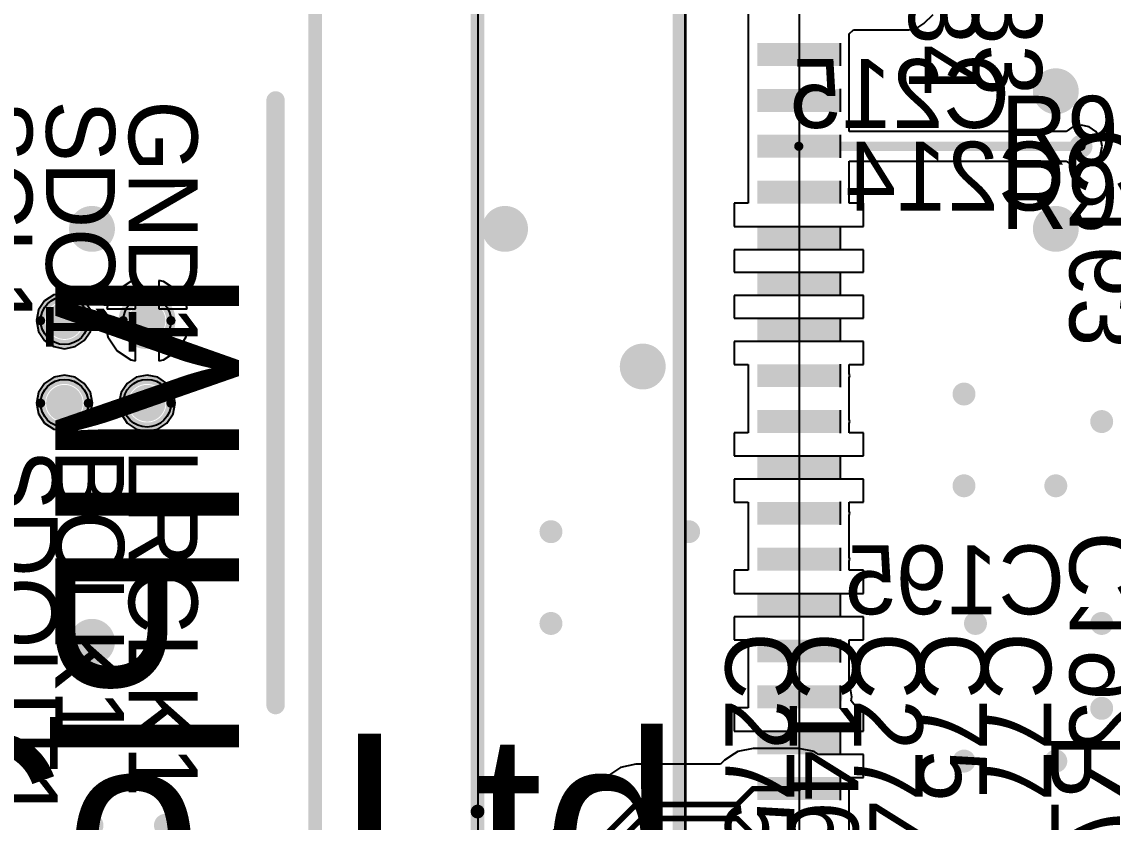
# Model space of a CAD drawing. Header units: millimetres. Extents: x 15 to 122, y 23 to 96.
# Drawn here: x 41.24 to 53.13, y 71.53 to 80.26 of the extents above; entities that cross this region are included whole.
import ezdxf

# ---------------------------------------------------------------- set-up
doc = ezdxf.new("R2010")
doc.units = ezdxf.units.MM
for name, color, linetype in [('Bottom Modules', 3, 'Continuous'), ('BottomLayer', 5, 'Continuous'), ('BottomOverlay', 54, 'Continuous'), ('BottomPaste', 16, 'Continuous'), ('TopLayer', 1, 'Continuous'), ('TopOverlay', 2, 'Continuous'), ('TopPaste', 8, 'Continuous'), ('TopSolder', 216, 'Continuous'), ('Upper Modules', 80, 'Continuous')]:
    doc.layers.add(name, color=color, linetype=linetype)
doc.styles.get("Standard").update_dxf_attribs({"font": 'ARExthalf2.shx', "width": 0.1})

msp = doc.modelspace()

# ---------------------------------------------------------------- linework, layer by layer
at = {"layer": 'Bottom Modules'}
for p, q in [((50.14999876, 80.02500124), (50.14999876, 79.77500427999999)), ((50.14999876, 79.52500223999999), (50.14999876, 79.27500528)), ((50.14999876, 79.02500323999999), (50.14999876, 78.77500628)), ((50.14999876, 78.52500169999999), (50.14999876, 78.27500474)), ((50.14999876, 78.02500015999999), (50.14999876, 77.7750032)), ((50.14999876, 77.52500116), (50.14999876, 77.2750042)), ((50.14999876, 77.02500216), (50.14999876, 76.7750052)), ((50.14999876, 76.52500316), (50.14999876, 76.27500619999999)), ((50.14999876, 76.02500162), (50.14999876, 75.77500466)), ((50.14999876, 75.52500008), (50.14999876, 75.27500312)), ((50.14999876, 75.02500108), (50.14999876, 74.77500411999999)), ((50.14999876, 74.52500208), (50.14999876, 74.27500511999999)), ((50.14999876, 74.02500307999999), (50.14999876, 73.77500612)), ((50.14999876, 73.52500153999999), (50.14999876, 73.27500458)), ((50.14999876, 73.02499999999999), (50.14999876, 72.77500304)), ((50.14999876, 72.52500099999999), (50.14999876, 72.27500404)), ((50.14999876, 72.025002), (50.14999876, 71.77500504))]:
    msp.add_line(p, q, dxfattribs=at)
for points in [[(46.20352313802056, 85.19999978), (46.20352313802056, 58.15000053999999), (48.46249895999999, 58.15000053999999), (48.46249895999999, 85.19999978)], [(48.46405749977568, 84.50000118), (48.46405749977568, 58.80000177999999), (49.70803035477152, 58.80000177999999), (49.70803035477152, 84.50000118)]]:
    msp.add_lwpolyline(points, close=True, dxfattribs=at)
at = {"layer": 'BottomLayer'}
for p, q in [((49.15000076, 80.62499496), (49.15000076, 80.19571718)), ((51.06221181999999, 80.23778465999999), (51.16220908, 80.33778446)), ((49.15000076, 80.19571718), (49.14999822, 80.19571463999999)), ((49.14999822, 80.19571463999999), (49.15000076, 80.1957121)), ((49.15000076, 80.1957121), (49.14999822, 80.17500348)), ((49.14999822, 80.17500348), (49.14999822, 80.15000226)), ((49.14999822, 80.15000226), (49.14999822, 80.12500104)), ((50.2500011, 80.12499849999999), (50.2955941, 80.17059404)), ((50.2955941, 80.17059404), (50.89999726, 80.17059404)), ((50.89999726, 80.17059404), (50.98778728, 80.18805653999999)), ((50.98778728, 80.18805653999999), (51.06221181999999, 80.23778465999999)), ((49.14999822, 80.12500104), (49.15000076, 80.10429242)), ((49.15000076, 80.10429242), (49.14999822, 80.10428988)), ((49.14999822, 80.10428988), (49.15000076, 80.10428988)), ((49.15000076, 80.10428988), (49.15000076, 79.69571818)), ((50.24999855999999, 80.09988297999999), (50.2500011, 80.12499849999999)), ((50.2500011, 80.09988043999999), (50.24999855999999, 80.09988297999999)), ((50.24999855999999, 80.0998779), (50.2500011, 80.09988043999999)), ((50.24999855999999, 79.69571563999999), (50.24999855999999, 80.0998779)), ((49.15000076, 79.69571818), (49.14999822, 79.69571563999999)), ((49.14999822, 79.69571563999999), (49.15000076, 79.69571309999999)), ((49.15000076, 79.69571309999999), (49.14999822, 79.67500448)), ((49.14999822, 79.67500448), (49.14999822, 79.65000325999999)), ((50.24999855999999, 79.69571309999999), (50.2500011, 79.69571563999999)), ((50.2500011, 79.69571563999999), (50.24999855999999, 79.69571563999999)), ((50.2500011, 79.67500448), (50.24999855999999, 79.69571309999999)), ((50.2500011, 79.65000325999999), (50.2500011, 79.67500448)), ((49.14999822, 79.65000325999999), (49.14999822, 79.62500204)), ((49.14999822, 79.62500204), (49.15000076, 79.60429341999999)), ((49.15000076, 79.60429341999999), (49.14999822, 79.60429088)), ((49.14999822, 79.60429088), (49.15000076, 79.60429088)), ((49.15000076, 79.60429088), (49.15000076, 79.19571918)), ((50.24999855999999, 79.60429341999999), (50.2500011, 79.62500204)), ((50.2500011, 79.60429088), (50.24999855999999, 79.60429341999999)), ((50.24999855999999, 79.60428834), (50.2500011, 79.60429088)), ((50.24999855999999, 79.19571664), (50.24999855999999, 79.60428834)), ((50.2500011, 79.62500204), (50.2500011, 79.65000325999999)), ((49.15000076, 79.19571918), (49.14999822, 79.19571664)), ((49.14999822, 79.19571664), (49.15000076, 79.19571409999999)), ((49.15000076, 79.19571409999999), (49.14999822, 79.17500548)), ((50.24999855999999, 79.19571409999999), (50.2500011, 79.19571664)), ((50.2500011, 79.19571664), (50.24999855999999, 79.19571664)), ((50.2500011, 79.17500548), (50.24999855999999, 79.19571409999999)), ((49.14999822, 79.17500548), (49.14999822, 79.15000425999999)), ((49.14999822, 79.15000425999999), (49.14999822, 79.12500304)), ((49.14999822, 79.12500304), (49.15000076, 79.10429442)), ((49.15000076, 79.10429442), (49.14999822, 79.10429187999999)), ((49.14999822, 79.10429187999999), (49.15000076, 79.10429187999999)), ((49.15000076, 79.10429187999999), (49.15000076, 78.69571764)), ((50.2500011, 79.15000425999999), (50.2500011, 79.17500548)), ((50.2500011, 79.12500304), (50.2500011, 79.15000425999999)), ((50.2500011, 79.10429442), (50.2500011, 79.12500557999999)), ((50.2500011, 79.12500557999999), (50.2500011, 79.12500304)), ((50.2500011, 79.10429187999999), (50.2500011, 79.10429442)), ((50.2500011, 79.06235902), (50.2500011, 79.10429187999999)), ((50.2500011, 79.10429187999999), (50.2500011, 79.10429187999999)), ((52.68720983999999, 79.11194236), (52.6130012, 79.06235902)), ((52.77499985999999, 79.12940486), (52.68720983999999, 79.11194236)), ((52.86278987999999, 79.11194236), (52.77499985999999, 79.12940486)), ((52.93721442, 79.06221423999999), (52.86278987999999, 79.11194236)), ((52.6130012, 79.06235902), (50.2500011, 79.06235902)), ((52.98694253999999, 78.9877897), (52.93721442, 79.06221423999999)), ((53.00440503999999, 78.89999968), (52.98694253999999, 78.9877897)), ((52.98694253999999, 78.81220966), (53.00440503999999, 78.89999968)), ((50.2500011, 78.6957151), (50.2500011, 78.73764034)), ((50.2500011, 78.73764034), (52.6130012, 78.73764034)), ((52.6130012, 78.73764034), (52.68720983999999, 78.688057)), ((52.86278987999999, 78.688057), (52.93721442, 78.73778512)), ((52.93721442, 78.73778512), (52.98694253999999, 78.81220966)), ((49.15000076, 78.69571764), (49.14999822, 78.6957151)), ((49.14999822, 78.6957151), (49.15000076, 78.69571255999999)), ((49.15000076, 78.69571255999999), (49.14999822, 78.67500648)), ((49.14999822, 78.67500648), (49.14999822, 78.65000271999999)), ((49.14999822, 78.65000271999999), (49.14999822, 78.6250015)), ((49.14999822, 78.6250015), (49.15000076, 78.60429542)), ((49.15000076, 78.60429542), (49.14999822, 78.60429288)), ((49.14999822, 78.60429288), (49.15000076, 78.60429288)), ((49.15000076, 78.60429288), (49.15000076, 78.27900016)), ((50.24999855999999, 78.60429542), (50.2500011, 78.6250015)), ((50.2500011, 78.60429288), (50.24999855999999, 78.60429542)), ((50.24999855999999, 78.60429033999999), (50.2500011, 78.60429288)), ((50.24999855999999, 78.27900016), (50.24999855999999, 78.60429033999999)), ((50.2500011, 78.67500394), (50.2500011, 78.6957151)), ((50.2500011, 78.6957151), (50.2500011, 78.6957151)), ((50.2500011, 78.6957151), (50.2500011, 78.6957151)), ((50.2500011, 78.65000526), (50.2500011, 78.67500648)), ((50.2500011, 78.67500648), (50.2500011, 78.67500394)), ((50.2500011, 78.6250015), (50.2500011, 78.65000526)), ((52.68720983999999, 78.688057), (52.77499985999999, 78.67059449999999)), ((52.77499985999999, 78.67059449999999), (52.86278987999999, 78.688057)), ((49.15000076, 78.27900016), (48.99600056, 78.27900016)), ((48.99600056, 78.27900016), (48.99600056, 78.02700168)), ((50.40399876, 78.27900016), (50.24999855999999, 78.27900016)), ((50.40399876, 78.02700168), (50.40399876, 78.27900016)), ((48.99600056, 78.02700168), (50.40399876, 78.02700168)), ((50.40399876, 77.77300168), (48.99600056, 77.77300168)), ((48.99600056, 77.77300168), (48.99600056, 77.52700268)), ((50.40399876, 77.52700268), (50.40399876, 77.77300168)), ((48.99600056, 77.52700268), (50.40399876, 77.52700268)), ((50.40399876, 77.27300267999999), (48.99600056, 77.27300267999999)), ((48.99600056, 77.27300267999999), (48.99600056, 77.02700367999999)), ((50.40399876, 77.02700367999999), (50.40399876, 77.27300267999999)), ((48.99600056, 77.02700367999999), (50.40399876, 77.02700367999999)), ((50.40399876, 76.77300368), (48.99600056, 76.77300368)), ((48.99600056, 76.77300368), (48.99600056, 76.52100519999999)), ((50.40399876, 76.52100519999999), (50.40399876, 76.77300368)), ((48.99600056, 76.52100519999999), (49.15000076, 76.52100519999999)), ((49.15000076, 76.52100519999999), (49.15000076, 76.19571755999999)), ((50.24999855999999, 76.42215347999999), (50.24999855999999, 76.52100519999999)), ((50.24999855999999, 76.52100519999999), (50.40399876, 76.52100519999999)), ((50.25440545999999, 76.3999996), (50.24999855999999, 76.42215347999999)), ((50.24999855999999, 76.37784572), (50.25440545999999, 76.3999996)), ((50.24999855999999, 76.19571502), (50.24999855999999, 76.37784572)), ((49.15000076, 76.19571755999999), (49.14999822, 76.19571502)), ((49.14999822, 76.19571502), (49.15000076, 76.19571248)), ((49.15000076, 76.19571248), (49.14999822, 76.1750064)), ((49.14999822, 76.1750064), (49.14999822, 76.15000264)), ((49.14999822, 76.15000264), (49.14999822, 76.12500141999999)), ((49.14999822, 76.12500141999999), (49.15000076, 76.10429534)), ((49.15000076, 76.10429534), (49.14999822, 76.1042928)), ((49.14999822, 76.1042928), (49.15000076, 76.1042928)), ((49.15000076, 76.1042928), (49.15000076, 75.77900007999999)), ((50.24999855999999, 76.19571248), (50.2500011, 76.19571502)), ((50.2500011, 76.19571502), (50.24999855999999, 76.19571502)), ((50.2500011, 76.1750064), (50.24999855999999, 76.19571248)), ((50.24999855999999, 76.10429534), (50.2500011, 76.12500141999999)), ((50.2500011, 76.1042928), (50.24999855999999, 76.10429534)), ((50.24999855999999, 76.10429026), (50.2500011, 76.1042928)), ((50.24999855999999, 75.92215447999999), (50.24999855999999, 76.10429026)), ((50.2500011, 76.15000518), (50.2500011, 76.1750064)), ((50.2500011, 76.12500141999999), (50.2500011, 76.15000518)), ((50.25440545999999, 75.9000006), (50.24999855999999, 75.92215447999999)), ((50.24999855999999, 75.87784672), (50.25440545999999, 75.9000006)), ((50.24999855999999, 75.77900007999999), (50.24999855999999, 75.87784672)), ((49.15000076, 75.77900007999999), (48.99600056, 75.77900007999999)), ((48.99600056, 75.77900007999999), (48.99600056, 75.52700159999999)), ((50.40399876, 75.77900007999999), (50.24999855999999, 75.77900007999999)), ((50.40399876, 75.52700159999999), (50.40399876, 75.77900007999999)), ((48.99600056, 75.52700159999999), (50.40399876, 75.52700159999999)), ((50.40399876, 75.2730016), (48.99600056, 75.2730016)), ((48.99600056, 75.2730016), (48.99600056, 75.02100311999999)), ((50.40399876, 75.02100311999999), (50.40399876, 75.2730016)), ((48.99600056, 75.02100311999999), (49.15000076, 75.02100311999999)), ((49.15000076, 75.02100311999999), (49.15000076, 74.69571802)), ((50.24999855999999, 74.92215394), (50.24999855999999, 75.02100311999999)), ((50.24999855999999, 75.02100311999999), (50.40399876, 75.02100311999999)), ((50.25440545999999, 74.90000006), (50.24999855999999, 74.92215394)), ((50.24999855999999, 74.87784617999999), (50.25440545999999, 74.90000006)), ((50.24999855999999, 74.69571547999999), (50.24999855999999, 74.87784617999999)), ((49.15000076, 74.69571802), (49.14999822, 74.69571547999999)), ((49.14999822, 74.69571547999999), (49.15000076, 74.69571293999999)), ((49.15000076, 74.69571293999999), (49.14999822, 74.67500432)), ((49.14999822, 74.67500432), (49.14999822, 74.65000309999999)), ((50.24999855999999, 74.69571293999999), (50.2500011, 74.69571547999999)), ((50.2500011, 74.69571547999999), (50.24999855999999, 74.69571547999999)), ((50.2500011, 74.67500432), (50.24999855999999, 74.69571293999999)), ((50.2500011, 74.65000309999999), (50.2500011, 74.67500432)), ((49.14999822, 74.65000309999999), (49.14999822, 74.62500188)), ((49.14999822, 74.62500188), (49.15000076, 74.60429325999999)), ((49.15000076, 74.60429325999999), (49.14999822, 74.60429072)), ((49.14999822, 74.60429072), (49.15000076, 74.60429072)), ((49.15000076, 74.60429072), (49.15000076, 74.27900308)), ((50.24999855999999, 74.60429325999999), (50.2500011, 74.62500188)), ((50.2500011, 74.60429072), (50.24999855999999, 74.60429325999999)), ((50.24999855999999, 74.60428818), (50.2500011, 74.60429072)), ((50.24999855999999, 74.42215748), (50.24999855999999, 74.60428818)), ((50.2500011, 74.62500188), (50.2500011, 74.65000309999999)), ((50.25440545999999, 74.40000359999999), (50.24999855999999, 74.42215748)), ((50.24999855999999, 74.37784972), (50.25440545999999, 74.40000359999999)), ((50.24999855999999, 74.27900308), (50.24999855999999, 74.37784972)), ((49.15000076, 74.27900308), (48.99600056, 74.27900308)), ((48.99600056, 74.27900308), (48.99600056, 74.0270046)), ((50.40399876, 74.27900308), (50.24999855999999, 74.27900308)), ((50.40399876, 74.0270046), (50.40399876, 74.27900308)), ((48.99600056, 74.0270046), (50.40399876, 74.0270046)), ((50.40399876, 73.7730046), (48.99600056, 73.7730046)), ((48.99600056, 73.7730046), (48.99600056, 73.52100612)), ((50.40399876, 73.52100612), (50.40399876, 73.7730046)), ((48.99600056, 73.52100612), (49.15000076, 73.52100612)), ((49.15000076, 73.52100612), (49.15000076, 73.19571594)), ((50.24999855999999, 73.1957134), (50.24999855999999, 73.52100612)), ((50.24999855999999, 73.52100612), (50.40399876, 73.52100612)), ((49.15000076, 73.19571594), (49.14999822, 73.1957134)), ((49.14999822, 73.1957134), (49.15000076, 73.19571085999999)), ((49.15000076, 73.19571085999999), (49.14999822, 73.17500478)), ((49.14999822, 73.17500478), (49.14999822, 73.15000101999999)), ((49.14999822, 73.15000101999999), (49.14999822, 73.1249998)), ((49.14999822, 73.1249998), (49.15000076, 73.10429372)), ((50.24999855999999, 73.19571085999999), (50.2500011, 73.1957134)), ((50.2500011, 73.1957134), (50.24999855999999, 73.1957134)), ((50.2500011, 73.17500478), (50.24999855999999, 73.19571085999999)), ((50.24999855999999, 73.10429372), (50.2500011, 73.1249998)), ((50.2500011, 73.15000356), (50.2500011, 73.17500478)), ((50.2500011, 73.1249998), (50.2500011, 73.15000356)), ((49.15000076, 73.10429372), (49.14999822, 73.10429117999999)), ((49.14999822, 73.10429117999999), (49.15000076, 73.10429117999999)), ((49.15000076, 73.10429117999999), (49.15000076, 72.779001)), ((50.2500011, 73.10429117999999), (50.24999855999999, 73.10429372)), ((50.24999855999999, 73.10428864), (50.2500011, 73.10429117999999)), ((50.24999855999999, 73.0056706), (50.24999855999999, 73.10428864)), ((50.26194418, 72.98779153999999), (50.24999855999999, 73.0056706)), ((50.27940667999999, 72.90000151999999), (50.26194418, 72.98779153999999)), ((50.2707148, 72.85630336), (50.27940667999999, 72.90000151999999)), ((49.15000076, 72.779001), (48.99600056, 72.779001)), ((48.99600056, 72.779001), (48.99600056, 72.52700252)), ((50.33415384, 72.779001), (50.2707148, 72.85630336)), ((50.40399876, 72.779001), (50.33415384, 72.779001)), ((50.40399876, 72.52700252), (50.40399876, 72.779001)), ((48.99600056, 72.52700252), (50.40399876, 72.52700252)), ((49.03460347999999, 72.30509796), (48.99600056, 72.27930425999999)), ((49.20240096, 72.3384761), (49.03460347999999, 72.30509796)), ((49.69999966, 72.3384761), (49.20240096, 72.3384761)), ((49.86779714, 72.30509796), (49.69999966, 72.3384761)), ((49.91583108, 72.27300251999999), (49.86779714, 72.30509796)), ((48.89238888, 72.21001559999999), (48.8472988, 72.16492552)), ((48.99600056, 72.27924584), (48.89238888, 72.21001559999999)), ((48.99600056, 72.27930425999999), (48.99600056, 72.27924584)), ((50.40399876, 72.27300251999999), (49.91583108, 72.27300251999999)), ((50.40399876, 72.02100404), (50.40399876, 72.27300251999999)), ((47.75872338, 72.13155246), (47.61648846, 72.03651328)), ((47.92650054, 72.16492552), (47.75872338, 72.13155246)), ((48.8472988, 72.16492552), (47.92650054, 72.16492552)), ((47.61648846, 72.03651328), (46.46498962, 70.88501443999999)), ((50.24999855999999, 71.67501032), (50.24999855999999, 72.02100404)), ((50.24999855999999, 72.02100404), (50.40399876, 72.02100404)), ((50.25000364, 71.67501032), (50.24999855999999, 71.67501032)), ((50.24999855999999, 71.27900145999999), (50.24999855999999, 71.62500026)), ((50.24999855999999, 71.62500026), (50.24999855999999, 71.62500026)), ((50.24999855999999, 71.62500026), (50.24999855999999, 71.62499772)), ((50.24999855999999, 71.62499772), (50.25000364, 71.62500026)), ((50.25000364, 71.62500026), (50.25000364, 71.67501032))]:
    msp.add_line(p, q, dxfattribs=at)
for points, const_width in [([(52.37498541999999, 79.49997562, 1), (52.62498238, 79.49997562, 1)], 0.2499995), ([(49.67500098, 78.90000221999999, 1), (49.72499834, 78.90000221999999, 1)], 0.0499999), ([(49.67500352, 78.89999968, 1), (49.72500088, 78.89999968, 1)], 0.0499999), ([(49.67500352, 78.89999968, 1), (49.72500088, 78.89999968, 1)], 0.0499999), ([(52.71250062, 78.89999968, 1), (52.8374991, 78.89999968, 1)], 0.12499848), ([(52.75000118, 78.89999968, 1), (52.79999854, 78.89999968, 1)], 0.0499999), ([(41.87498864, 77.99997608, 1), (42.1249856, 77.99997608, 1)], 0.2499995), ([(46.37498726, 77.99997608, 1), (46.62498421999999, 77.99997608, 1)], 0.2499995), ([(52.37498541999999, 77.99997608, 1), (52.62498238, 77.99997608, 1)], 0.2499995), ([(49.31250233999999, 77.90000168, 1), (49.43750082, 77.90000168, 1)], 0.12499848), ([(49.96250104, 77.90000168, 1), (50.08749951999999, 77.90000168, 1)], 0.12499848), ([(49.31250233999999, 77.40000268, 1), (49.43750082, 77.40000268, 1)], 0.12499848), ([(49.96250104, 77.40000268, 1), (50.08749951999999, 77.40000268, 1)], 0.12499848), ([(49.31250233999999, 76.90000368, 1), (49.43750082, 76.90000368, 1)], 0.12499848), ([(49.96250104, 76.90000368, 1), (50.08749951999999, 76.90000368, 1)], 0.12499848), ([(47.87498679999999, 76.49997653999999, 1), (48.12498376, 76.49997653999999, 1)], 0.2499995), ([(49.96250104, 76.3999996, 1), (50.08749951999999, 76.3999996, 1)], 0.12499848), ([(49.96250104, 75.9000006, 1), (50.08749951999999, 75.9000006, 1)], 0.12499848), ([(49.31250233999999, 75.40000414, 1), (49.43750082, 75.40000414, 1)], 0.12499848), ([(49.96250104, 75.4000016, 1), (50.08749951999999, 75.4000016, 1)], 0.12499848), ([(51.43750189999999, 75.19999946, 1), (51.56250038, 75.19999946, 1)], 0.12499848), ([(52.43750244, 75.19999946, 1), (52.56250092, 75.19999946, 1)], 0.12499848), ([(49.96250104, 74.90000006, 1), (50.08749951999999, 74.90000006, 1)], 0.12499848), ([(49.96250104, 74.40000359999999, 1), (50.08749951999999, 74.40000359999999, 1)], 0.12499848), ([(49.31250233999999, 73.9000046, 1), (49.43750082, 73.9000046, 1)], 0.12499848), ([(49.96250104, 73.9000046, 1), (50.08749951999999, 73.9000046, 1)], 0.12499848), ([(41.87498864, 73.49997746, 1), (42.1249856, 73.49997746, 1)], 0.2499995), ([(49.98750226, 72.90000151999999, 1), (50.11250073999999, 72.90000151999999, 1)], 0.12499848), ([(49.31250233999999, 72.40000252, 1), (49.43750082, 72.40000252, 1)], 0.12499848), ([(49.96250104, 72.40000252, 1), (50.08749951999999, 72.40000252, 1)], 0.12499848), ([(51.43750189999999, 72.20000037999999, 1), (51.56250038, 72.20000037999999, 1)], 0.12499848), ([(52.43750244, 72.20000037999999, 1), (52.56250092, 72.20000037999999, 1)], 0.12499848), ([(49.18740226, 71.90000098, 1), (49.21739966, 71.90000098, 1)], 0.02999994), ([(49.18740226, 71.90000098, 1), (49.21739966, 71.90000098, 1)], 0.02999994), ([(49.68500096, 71.90000098, 1), (49.71499836, 71.90000098, 1)], 0.02999994), ([(47.91150184, 71.7265012, 1), (47.94149924, 71.7265012, 1)], 0.02999994), ([(47.91150184, 71.7265012, 1), (47.94149924, 71.7265012, 1)], 0.02999994), ([(49.01390248, 71.7265012, 1), (49.04389988, 71.7265012, 1)], 0.02999994), ([(49.01390248, 71.7265012, 1), (49.04389988, 71.7265012, 1)], 0.02999994), ([(47.97487484, 71.57350176, 1), (48.00487224, 71.57350176, 1)], 0.02999994), ([(47.97487484, 71.57350176, 1), (48.00487224, 71.57350176, 1)], 0.02999994), ([(49.01390248, 71.57350176, 1), (49.04389988, 71.57350176, 1)], 0.02999994), ([(49.01390248, 71.57350176, 1), (49.04389988, 71.57350176, 1)], 0.02999994)]:
    msp.add_lwpolyline(points, format="xyb", close=True, dxfattribs=dict(at, const_width=const_width))
for points, const_width in [([(49.69999966, 78.90000221999999), (49.7000022, 78.89999968)], 0.0999998), ([(49.7000022, 78.89999968), (52.77499985999999, 78.89999968)], 0.0999998), ([(49.02890118, 71.7265012), (49.20240096, 71.90000098)], 0.05999988), ([(49.20240096, 71.90000098), (49.69999966, 71.90000098)], 0.05999988), ([(46.7750017, 70.57500236), (47.92650054, 71.7265012)], 0.05999988), ([(47.92650054, 71.7265012), (49.02890118, 71.7265012)], 0.05999988), ([(46.92800114, 70.51162936), (47.98987354, 71.57350176)], 0.05999988), ([(47.98987354, 71.57350176), (49.02890118, 71.57350176)], 0.05999988), ([(49.02890118, 71.57350176), (49.20240096, 71.40000198)], 0.05999988)]:
    msp.add_lwpolyline(points, dxfattribs=dict(at, const_width=const_width))
for points in [[(50.14999876, 79.77500427999999), (50.14999876, 80.02500124), (49.25000056, 79.77500427999999), (49.25000056, 80.02500124)], [(50.14999876, 79.27500528), (50.14999876, 79.52500223999999), (49.25000056, 79.27500528), (49.25000056, 79.52500223999999)], [(50.14999876, 78.77500628), (50.14999876, 79.02500323999999), (49.25000056, 78.77500628), (49.25000056, 79.02500323999999)], [(50.14999876, 78.27500474), (50.14999876, 78.52500169999999), (49.25000056, 78.27500474), (49.25000056, 78.52500169999999)], [(50.14999876, 77.7750032), (50.14999876, 78.02500015999999), (49.25000056, 77.7750032), (49.25000056, 78.02500015999999)], [(50.14999876, 77.2750042), (50.14999876, 77.52500116), (49.25000056, 77.2750042), (49.25000056, 77.52500116)], [(50.14999876, 76.7750052), (50.14999876, 77.02500216), (49.25000056, 76.7750052), (49.25000056, 77.02500216)], [(50.14999876, 76.27500619999999), (50.14999876, 76.52500316), (49.25000056, 76.27500619999999), (49.25000056, 76.52500316)], [(50.14999876, 75.77500466), (50.14999876, 76.02500162), (49.25000056, 75.77500466), (49.25000056, 76.02500162)], [(50.14999876, 75.27500312), (50.14999876, 75.52500008), (49.25000056, 75.27500312), (49.25000056, 75.52500008)], [(50.14999876, 74.77500411999999), (50.14999876, 75.02500108), (49.25000056, 74.77500411999999), (49.25000056, 75.02500108)], [(50.14999876, 74.27500511999999), (50.14999876, 74.52500208), (49.25000056, 74.27500511999999), (49.25000056, 74.52500208)], [(50.14999876, 73.77500612), (50.14999876, 74.02500307999999), (49.25000056, 73.77500612), (49.25000056, 74.02500307999999)], [(50.14999876, 73.27500458), (50.14999876, 73.52500153999999), (49.25000056, 73.27500458), (49.25000056, 73.52500153999999)], [(50.14999876, 72.77500304), (50.14999876, 73.02499999999999), (49.25000056, 72.77500304), (49.25000056, 73.02499999999999)], [(50.14999876, 72.27500404), (50.14999876, 72.52500099999999), (49.25000056, 72.27500404), (49.25000056, 72.52500099999999)], [(50.14999876, 71.77500504), (50.14999876, 72.025002), (49.25000056, 71.77500504), (49.25000056, 72.025002)]]:
    msp.add_solid(points, dxfattribs=at)
at = {"layer": 'BottomOverlay', "const_width": 0.1499997}
for points in [[(44.43000004, 57.55000174), (44.43000004, 85.75000122)], [(46.19999903999999, 71.65000148), (46.19999903999999, 85.75000122)], [(48.39999972, 61.45000156), (48.39999972, 81.8500014)], [(46.19999903999999, 57.55000174), (46.19999903999999, 71.65000148)]]:
    msp.add_lwpolyline(points, dxfattribs=at)
at = {"layer": 'BottomOverlay', "const_width": 0.07499858}
msp.add_lwpolyline([(46.16249848, 71.65000148, 1), (46.2374996, 71.65000148, 1)], format="xyb", close=True, dxfattribs=at)
msp.add_lwpolyline([(46.16249848, 71.65000148, 1), (46.2374996, 71.65000148, 1)], format="xyb", close=True, dxfattribs=at)
at = {"layer": 'BottomPaste'}
for points in [[(50.14999876, 79.77500427999999), (50.14999876, 80.02500124), (49.25000056, 79.77500427999999), (49.25000056, 80.02500124)], [(50.14999876, 79.77500427999999), (50.14999876, 80.02500124), (49.25000056, 79.77500427999999), (49.25000056, 80.02500124)], [(50.14999876, 79.27500528), (50.14999876, 79.52500223999999), (49.25000056, 79.27500528), (49.25000056, 79.52500223999999)], [(50.14999876, 79.27500528), (50.14999876, 79.52500223999999), (49.25000056, 79.27500528), (49.25000056, 79.52500223999999)], [(50.14999876, 78.77500628), (50.14999876, 79.02500323999999), (49.25000056, 78.77500628), (49.25000056, 79.02500323999999)], [(50.14999876, 78.77500628), (50.14999876, 79.02500323999999), (49.25000056, 78.77500628), (49.25000056, 79.02500323999999)], [(50.14999876, 78.27500474), (50.14999876, 78.52500169999999), (49.25000056, 78.27500474), (49.25000056, 78.52500169999999)], [(50.14999876, 78.27500474), (50.14999876, 78.52500169999999), (49.25000056, 78.27500474), (49.25000056, 78.52500169999999)], [(50.14999876, 77.7750032), (50.14999876, 78.02500015999999), (49.25000056, 77.7750032), (49.25000056, 78.02500015999999)], [(50.14999876, 77.7750032), (50.14999876, 78.02500015999999), (49.25000056, 77.7750032), (49.25000056, 78.02500015999999)], [(50.14999876, 77.2750042), (50.14999876, 77.52500116), (49.25000056, 77.2750042), (49.25000056, 77.52500116)], [(50.14999876, 77.2750042), (50.14999876, 77.52500116), (49.25000056, 77.2750042), (49.25000056, 77.52500116)], [(50.14999876, 76.7750052), (50.14999876, 77.02500216), (49.25000056, 76.7750052), (49.25000056, 77.02500216)], [(50.14999876, 76.7750052), (50.14999876, 77.02500216), (49.25000056, 76.7750052), (49.25000056, 77.02500216)], [(50.14999876, 76.27500619999999), (50.14999876, 76.52500316), (49.25000056, 76.27500619999999), (49.25000056, 76.52500316)], [(50.14999876, 76.27500619999999), (50.14999876, 76.52500316), (49.25000056, 76.27500619999999), (49.25000056, 76.52500316)], [(50.14999876, 75.77500466), (50.14999876, 76.02500162), (49.25000056, 75.77500466), (49.25000056, 76.02500162)], [(50.14999876, 75.77500466), (50.14999876, 76.02500162), (49.25000056, 75.77500466), (49.25000056, 76.02500162)], [(50.14999876, 75.27500312), (50.14999876, 75.52500008), (49.25000056, 75.27500312), (49.25000056, 75.52500008)], [(50.14999876, 75.27500312), (50.14999876, 75.52500008), (49.25000056, 75.27500312), (49.25000056, 75.52500008)], [(50.14999876, 74.77500411999999), (50.14999876, 75.02500108), (49.25000056, 74.77500411999999), (49.25000056, 75.02500108)], [(50.14999876, 74.77500411999999), (50.14999876, 75.02500108), (49.25000056, 74.77500411999999), (49.25000056, 75.02500108)], [(50.14999876, 74.27500511999999), (50.14999876, 74.52500208), (49.25000056, 74.27500511999999), (49.25000056, 74.52500208)], [(50.14999876, 74.27500511999999), (50.14999876, 74.52500208), (49.25000056, 74.27500511999999), (49.25000056, 74.52500208)], [(50.14999876, 73.77500612), (50.14999876, 74.02500307999999), (49.25000056, 73.77500612), (49.25000056, 74.02500307999999)], [(50.14999876, 73.77500612), (50.14999876, 74.02500307999999), (49.25000056, 73.77500612), (49.25000056, 74.02500307999999)], [(50.14999876, 73.27500458), (50.14999876, 73.52500153999999), (49.25000056, 73.27500458), (49.25000056, 73.52500153999999)], [(50.14999876, 73.27500458), (50.14999876, 73.52500153999999), (49.25000056, 73.27500458), (49.25000056, 73.52500153999999)], [(50.14999876, 72.77500304), (50.14999876, 73.02499999999999), (49.25000056, 72.77500304), (49.25000056, 73.02499999999999)], [(50.14999876, 72.77500304), (50.14999876, 73.02499999999999), (49.25000056, 72.77500304), (49.25000056, 73.02499999999999)], [(50.14999876, 72.27500404), (50.14999876, 72.52500099999999), (49.25000056, 72.27500404), (49.25000056, 72.52500099999999)], [(50.14999876, 72.27500404), (50.14999876, 72.52500099999999), (49.25000056, 72.27500404), (49.25000056, 72.52500099999999)], [(50.14999876, 71.77500504), (50.14999876, 72.025002), (49.25000056, 71.77500504), (49.25000056, 72.025002)], [(50.14999876, 71.77500504), (50.14999876, 72.025002), (49.25000056, 71.77500504), (49.25000056, 72.025002)]]:
    msp.add_solid(points, dxfattribs=at)
at = {"layer": 'TopLayer'}
for p, q in [((42.42285902, 77.42766074), (42.27268406, 77.32731804)), ((42.47300116, 77.43763532), (42.42285902, 77.42766074)), ((42.47300116, 77.12700094), (42.47300116, 77.43763532)), ((42.7771433, 77.42766074), (42.72700116, 77.43763532)), ((42.72700116, 77.43763532), (42.72700116, 77.12700094)), ((42.92731826, 77.32731804), (42.7771433, 77.42766074)), ((41.58294706, 77.28259372), (41.48371179999999, 77.21628955999999)), ((41.70000041999999, 77.3058779), (41.58294706, 77.28259372)), ((41.81705377999999, 77.28259372), (41.70000041999999, 77.3058779)), ((41.91628904, 77.21628955999999), (41.81705377999999, 77.28259372)), ((42.27268406, 77.32731804), (42.17234136, 77.17714308)), ((43.02766096, 77.17714308), (42.92731826, 77.32731804)), ((41.48371179999999, 77.21628955999999), (41.41740764, 77.11705429999999)), ((41.9825932, 77.11705429999999), (41.91628904, 77.21628955999999)), ((42.17234136, 77.17714308), (42.16236678, 77.12700094)), ((43.03763554, 77.12700094), (43.02766096, 77.17714308)), ((41.41740764, 77.11705429999999), (41.39412346, 77.00000093999999)), ((42.00587738, 77.00000093999999), (41.9825932, 77.11705429999999)), ((42.16236678, 77.12700094), (42.47300116, 77.12700094)), ((42.72700116, 77.12700094), (43.03763554, 77.12700094)), ((41.39412346, 77.00000093999999), (41.41740764, 76.88294757999999)), ((41.9825932, 76.88294757999999), (42.00587738, 77.00000093999999)), ((41.41740764, 76.88294757999999), (41.48371179999999, 76.78371231999999)), ((41.91628904, 76.78371231999999), (41.9825932, 76.88294757999999)), ((42.47300116, 76.87300094), (42.16236678, 76.87300094)), ((42.16236678, 76.87300094), (42.17234136, 76.82285879999999)), ((42.17234136, 76.82285879999999), (42.27268406, 76.67268383999999)), ((42.47300116, 76.56236656), (42.47300116, 76.87300094)), ((43.03763554, 76.87300094), (42.72700116, 76.87300094)), ((42.72700116, 76.87300094), (42.72700116, 76.56236656)), ((42.92731826, 76.67268383999999), (43.02766096, 76.82285879999999)), ((43.02766096, 76.82285879999999), (43.03763554, 76.87300094)), ((41.48371179999999, 76.78371231999999), (41.58294706, 76.71740815999999)), ((41.58294706, 76.71740815999999), (41.70000041999999, 76.69412398)), ((41.70000041999999, 76.69412398), (41.81705377999999, 76.71740815999999)), ((41.81705377999999, 76.71740815999999), (41.91628904, 76.78371231999999)), ((42.27268406, 76.67268383999999), (42.42285902, 76.57234113999999)), ((42.42285902, 76.57234113999999), (42.47300116, 76.56236656)), ((42.72700116, 76.56236656), (42.7771433, 76.57234113999999)), ((42.7771433, 76.57234113999999), (42.92731826, 76.67268383999999)), ((41.58294706, 76.38259298), (41.48371179999999, 76.31628882)), ((41.70000041999999, 76.40587715999999), (41.58294706, 76.38259298)), ((41.81705377999999, 76.38259298), (41.70000041999999, 76.40587715999999)), ((41.91628904, 76.31628882), (41.81705377999999, 76.38259298)), ((42.4829478, 76.38259298), (42.38371254, 76.31628882)), ((42.60000116, 76.40587715999999), (42.4829478, 76.38259298)), ((42.71705452, 76.38259298), (42.60000116, 76.40587715999999)), ((42.81628978, 76.31628882), (42.71705452, 76.38259298)), ((41.41740764, 76.21705356), (41.39412346, 76.1000002)), ((41.48371179999999, 76.31628882), (41.41740764, 76.21705356)), ((41.9825932, 76.21705356), (41.91628904, 76.31628882)), ((42.00587738, 76.1000002), (41.9825932, 76.21705356)), ((42.31740838, 76.21705356), (42.2941242, 76.1000002)), ((42.38371254, 76.31628882), (42.31740838, 76.21705356)), ((42.88259394, 76.21705356), (42.81628978, 76.31628882)), ((42.90587812, 76.1000002), (42.88259394, 76.21705356)), ((41.39412346, 76.1000002), (41.41740764, 75.98294684)), ((41.9825932, 75.98294684), (42.00587738, 76.1000002)), ((42.2941242, 76.1000002), (42.31740838, 75.98294684)), ((42.88259394, 75.98294684), (42.90587812, 76.1000002)), ((41.41740764, 75.98294684), (41.48371179999999, 75.88371158)), ((41.91628904, 75.88371158), (41.9825932, 75.98294684)), ((42.31740838, 75.98294684), (42.38371254, 75.88371158)), ((42.81628978, 75.88371158), (42.88259394, 75.98294684)), ((41.48371179999999, 75.88371158), (41.58294706, 75.81740742)), ((41.81705377999999, 75.81740742), (41.91628904, 75.88371158)), ((42.38371254, 75.88371158), (42.4829478, 75.81740742)), ((42.71705452, 75.81740742), (42.81628978, 75.88371158)), ((41.58294706, 75.81740742), (41.70000041999999, 75.79412323999999)), ((41.70000041999999, 75.79412323999999), (41.81705377999999, 75.81740742)), ((42.4829478, 75.81740742), (42.60000116, 75.79412323999999)), ((42.60000116, 75.79412323999999), (42.71705452, 75.81740742))]:
    msp.add_line(p, q, dxfattribs=at)
for points, const_width in [([(52.37498541999999, 79.49997562, 1), (52.62498238, 79.49997562, 1)], 0.2499995), ([(41.87498864, 77.99997608, 1), (42.1249856, 77.99997608, 1)], 0.2499995), ([(46.37498726, 77.99997608, 1), (46.62498421999999, 77.99997608, 1)], 0.2499995), ([(52.37498541999999, 77.99997608, 1), (52.62498238, 77.99997608, 1)], 0.2499995), ([(41.60000062, 77.00000093999999, 1), (41.80000022, 77.00000093999999, 1)], 0.1999996), ([(42.50000136, 77.00000093999999, 1), (42.70000096, 77.00000093999999, 1)], 0.1999996), ([(41.63750118, 77.00000093999999, 1), (41.76249966, 77.00000093999999, 1)], 0.12499848), ([(42.53750192, 77.00000093999999, 1), (42.6625004, 77.00000093999999, 1)], 0.12499848), ([(47.87498679999999, 76.49997653999999, 1), (48.12498376, 76.49997653999999, 1)], 0.2499995), ([(41.60000062, 76.1000002, 1), (41.80000022, 76.1000002, 1)], 0.1999996), ([(41.63750118, 76.1000002, 1), (41.76249966, 76.1000002, 1)], 0.12499848), ([(42.50000136, 76.1000002, 1), (42.70000096, 76.1000002, 1)], 0.1999996), ([(42.53750192, 76.1000002, 1), (42.6625004, 76.1000002, 1)], 0.12499848), ([(51.43750189999999, 76.19999999999999, 1), (51.56250038, 76.19999999999999, 1)], 0.12499848), ([(52.93750144, 75.9000006, 1), (53.06249992, 75.9000006, 1)], 0.12499848), ([(46.93750074, 74.70000046, 1), (47.06249922, 74.70000046, 1)], 0.12499848), ([(48.43750282, 74.70000046, 1), (48.56250129999999, 74.70000046, 1)], 0.12499848), ([(41.87498864, 73.49997746, 1), (42.1249856, 73.49997746, 1)], 0.2499995), ([(46.93750074, 73.69999992, 1), (47.06249922, 73.69999992, 1)], 0.12499848), ([(51.56250038, 73.69999992, 1), (51.68749886, 73.69999992, 1)], 0.12499848), ([(52.93750144, 73.69999992, 1), (53.06249992, 73.69999992, 1)], 0.12499848), ([(52.93750144, 72.77500049999999, 1), (53.06249992, 72.77500049999999, 1)], 0.12499848), ([(41.93750058, 71.49999924, 1), (42.06249906, 71.49999924, 1)], 0.12499848), ([(42.73750152, 71.49999924, 1), (42.8625, 71.49999924, 1)], 0.12499848)]:
    msp.add_lwpolyline(points, format="xyb", close=True, dxfattribs=dict(at, const_width=const_width))
at = {"layer": 'TopOverlay', "const_width": 0.1999996}
msp.add_lwpolyline([(44.0000009, 72.8100017), (44.0000009, 79.40000122)], dxfattribs=at)
at = {"layer": 'TopOverlay'}
for points, const_width in [([(43.950001, 79.40000122, 1), (44.0500008, 79.40000122, 1)], 0.0999998), ([(41.9599999, 77.00000093999999, 1), (41.44000094, 77.00000093999999, 1)], 0.0999998), ([(42.86000064, 77.00000093999999, 1), (42.34000168, 77.00000093999999, 1)], 0.0999998), ([(41.41500225999999, 77.00000093999999, 1), (41.46499962, 77.00000093999999, 1)], 0.0499999), ([(41.93500122, 77.00000093999999, 1), (41.98499858, 77.00000093999999, 1)], 0.0499999), ([(42.315003, 77.00000093999999, 1), (42.36500036, 77.00000093999999, 1)], 0.0499999), ([(42.83500196, 77.00000093999999, 1), (42.88499932, 77.00000093999999, 1)], 0.0499999), ([(41.9599999, 76.1000002, 1), (41.44000094, 76.1000002, 1)], 0.0999998), ([(42.86000064, 76.1000002, 1), (42.34000168, 76.1000002, 1)], 0.0999998), ([(41.41500225999999, 76.1000002, 1), (41.46499962, 76.1000002, 1)], 0.0499999), ([(41.93500122, 76.1000002, 1), (41.98499858, 76.1000002, 1)], 0.0499999), ([(42.315003, 76.1000002, 1), (42.36500036, 76.1000002, 1)], 0.0499999), ([(42.83500196, 76.1000002, 1), (42.88499932, 76.1000002, 1)], 0.0499999), ([(43.950001, 72.8100017, 1), (44.0500008, 72.8100017, 1)], 0.0999998)]:
    msp.add_lwpolyline(points, format="xyb", close=True, dxfattribs=dict(at, const_width=const_width))
at = {"layer": 'TopPaste', "const_width": 0.1999996}
for points in [[(41.60000062, 77.00000093999999, 1), (41.80000022, 77.00000093999999, 1)], [(41.60000062, 77.00000093999999, 1), (41.80000022, 77.00000093999999, 1)], [(42.50000136, 77.00000093999999, 1), (42.70000096, 77.00000093999999, 1)], [(42.50000136, 77.00000093999999, 1), (42.70000096, 77.00000093999999, 1)], [(41.60000062, 76.1000002, 1), (41.80000022, 76.1000002, 1)], [(41.60000062, 76.1000002, 1), (41.80000022, 76.1000002, 1)], [(42.50000136, 76.1000002, 1), (42.70000096, 76.1000002, 1)], [(42.50000136, 76.1000002, 1), (42.70000096, 76.1000002, 1)]]:
    msp.add_lwpolyline(points, format="xyb", close=True, dxfattribs=at)
at = {"layer": 'TopSolder', "const_width": 0.1999996}
for points in [[(41.60000062, 77.00000093999999, 1), (41.80000022, 77.00000093999999, 1)], [(41.60000062, 77.00000093999999, 1), (41.80000022, 77.00000093999999, 1)], [(42.50000136, 77.00000093999999, 1), (42.70000096, 77.00000093999999, 1)], [(42.50000136, 77.00000093999999, 1), (42.70000096, 77.00000093999999, 1)], [(41.60000062, 76.1000002, 1), (41.80000022, 76.1000002, 1)], [(41.60000062, 76.1000002, 1), (41.80000022, 76.1000002, 1)], [(42.50000136, 76.1000002, 1), (42.70000096, 76.1000002, 1)], [(42.50000136, 76.1000002, 1), (42.70000096, 76.1000002, 1)]]:
    msp.add_lwpolyline(points, format="xyb", close=True, dxfattribs=at)
at = {"layer": 'Upper Modules'}
for centre, radius in [((41.70000041999999, 77.00000093999999), 0.2599994800000012), ((42.60000116, 77.00000093999999), 0.2599994799999976), ((41.70000041999999, 76.1000002), 0.2599994800000012), ((42.60000116, 76.1000002), 0.2599994799999976)]:
    msp.add_circle(centre, radius, dxfattribs=at)

# ---------------------------------------------------------------- texts
at = {"layer": 'BottomOverlay', "text_generation_flag": 2}
for s, height, rotation, p in [('C215', 0.75000104, 360, (52.00000014, 79.09999927999999)), ('C214', 0.75000104, 360, (52.60000148, 78.20000107999999)), ('C163', 0.75000104, 90, (53.39999988, 79.10000181999999)), ('MIPI LCD', 2.00000108, 90, (43.6000017, 77.59999974)), ('C195', 0.75000104, 360, (52.60000148, 73.79999972)), ('C192', 0.75000104, 90, (53.39999988, 74.70000046)), ('R72', 0.75000104, 90, (53.20000028, 72.49999978))]:
    msp.add_text(s, height=height, rotation=rotation, dxfattribs=at).set_placement(p)
at = {"layer": 'TopOverlay'}
for s, height, rotation, p in [('C134', 0.75000104, 270, (50.89999726, 81.85000394)), ('C133', 0.75000104, 270, (51.5999984, 81.85000394)), ('R91', 0.75000104, 360, (51.90000288, 78.69999754)), ('SCL1', 0.75000104, 270, (40.60000008, 79.40000122)), ('SDO1', 0.75000104, 270, (41.50000082, 79.40000122)), ('GND1', 0.75000104, 270, (42.40000156, 79.40000375999999)), ('R90', 0.75000104, 360, (51.90000288, 77.99999894)), ('SDOUT1', 0.75000104, 270, (40.8750008, 75.6000012)), ('BCLK1', 0.75000104, 270, (41.60000062, 75.6000012)), ('LRCLK1', 0.75000104, 270, (42.40000156, 75.6000012)), ('C275', 0.75000104, 270, (48.90000126, 73.60000011999999)), ('C146', 0.75000104, 270, (49.59999986, 73.60000011999999)), ('C274', 0.75000104, 270, (50.30000099999999, 73.60000011999999)), ('C75', 0.75000104, 270, (50.9999996, 73.60000011999999)), ('C77', 0.75000104, 270, (51.70000074, 73.60000011999999)), ('Hardkernel Co.,Ltd.', 2.00000108, 360, (25.95000144, 70.50000124))]:
    msp.add_text(s, height=height, rotation=rotation, dxfattribs=at).set_placement(p)

doc.saveas('drawing.dxf')
